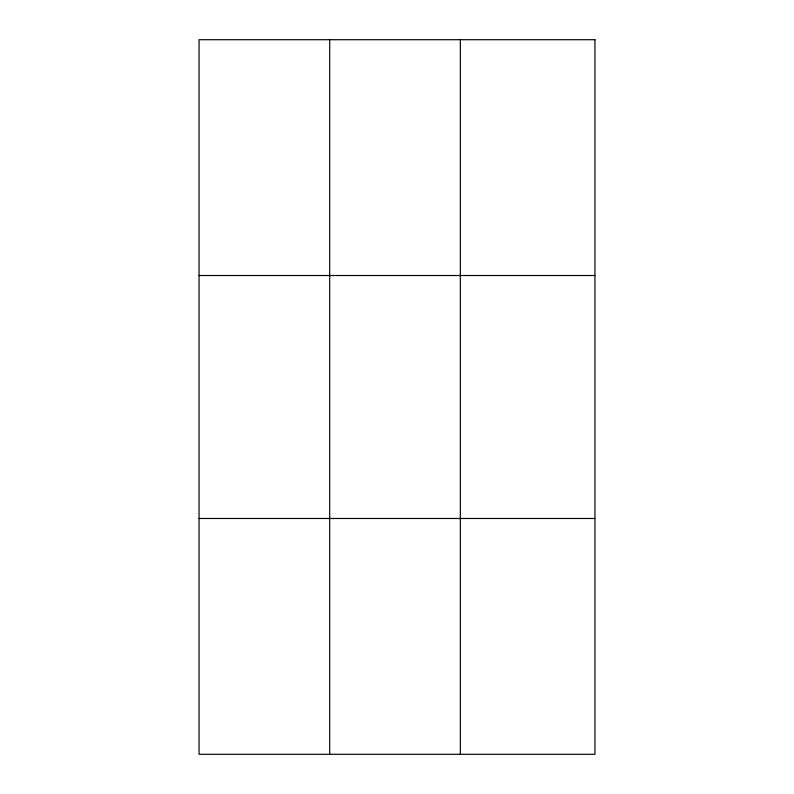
<?xml version="1.0" encoding="UTF-8"?>
<svg xmlns="http://www.w3.org/2000/svg" width="794" height="794" viewBox="0 0 794 794"><rect width="100%" height="100%" fill="white"/><g stroke="black" fill="none" stroke-linecap="round" stroke-linejoin="round"><path stroke-width="1.19" d="M329.699 754.3L329.699 39.7M460.341 754.3L460.341 39.7M199.056 275.518L594.944 275.518M199.056 518.482L594.944 518.482M594.944 39.7L594.944 754.3L199.056 754.3L199.056 39.7L594.944 39.7"/></g></svg>
